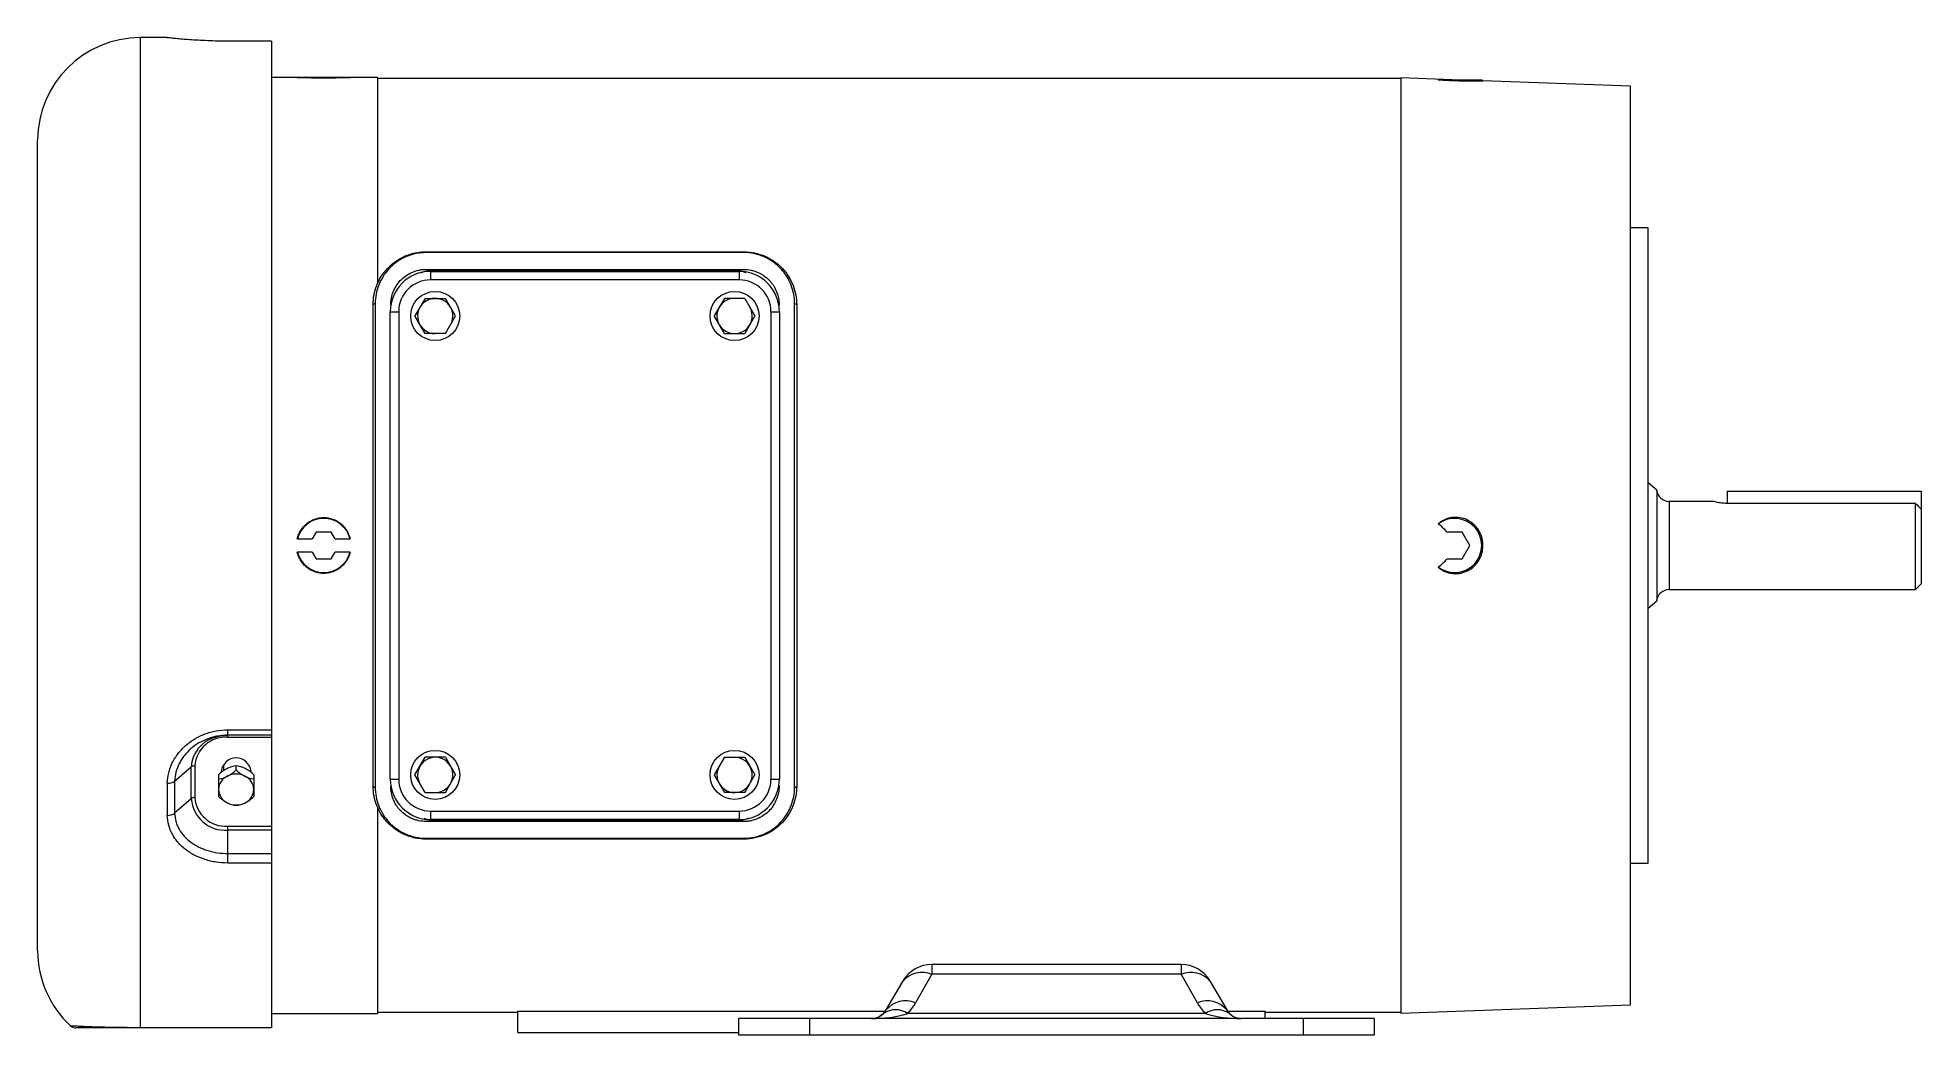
# Model space of a CAD drawing. Header units: inches. Extents: x -6 to 7.3, y -3.5 to 3.6.
import ezdxf

# ---------------------------------------------------------------- set-up
doc = ezdxf.new("R2010")
doc.units = ezdxf.units.IN
doc.header["$MEASUREMENT"] = 0

msp = doc.modelspace()

# ---------------------------------------------------------------- linework, layer by layer
at = {"color": 7, "linetype": 'Continuous', "lineweight": 15}
for p, q in [((-5.113, 3.596), (-5.305, 3.596)), ((-5.305, 3.596), (-5.305, -3.416)), ((-4.375, 3.571), (-4.685, 3.571)), ((-4.375, 3.571), (-4.685, 3.571)), ((-4.685, 3.571), (-4.685, 3.571)), ((-4.375, 3.571), (-4.375, -3.416)), ((-3.625, 3.315), (-4.375, 3.315)), ((-4.192, 3.315), (-3.818, 3.315)), ((-3.625, 3.315), (-3.625, 1.852)), ((3.625, 3.306), (-3.625, 3.306)), ((3.987, 3.298), (3.625, 3.312)), ((3.625, 3.312), (3.625, -3.312)), ((3.889, 3.298), (4.198, 3.298)), ((4.205, 3.291), (4.198, 3.298)), ((5.25, 3.252), (4.205, 3.291)), ((5.25, -3.252), (5.25, 3.252)), ((-6.031, -2.87), (-6.031, 2.87)), ((5.375, 2.249), (5.25, 2.249)), ((5.375, -2.249), (5.375, 2.249)), ((-3.28, 2.08), (-3.28, 2.074)), ((-3.28, 2.08), (-1.03, 2.08)), ((-1.03, 2.074), (-3.28, 2.074)), ((-1.03, 2.08), (-1.03, 2.074)), ((-3.28, 1.955), (-1.03, 1.955)), ((-3.248, 1.941), (-1.063, 1.941)), ((-3.248, 1.941), (-3.248, 1.881)), ((-1.063, 1.881), (-3.248, 1.881)), ((-1.095, 1.946), (-3.215, 1.946)), ((-1.095, 1.946), (-3.215, 1.946)), ((-3.215, 1.946), (-3.215, 1.941)), ((-1.095, 1.946), (-1.095, 1.941)), ((-1.063, 1.941), (-1.063, 1.881)), ((-3.287, 1.75), (-3.359, 1.625)), ((-3.287, 1.75), (-3.143, 1.75)), ((-3.071, 1.625), (-3.143, 1.75)), ((-1.167, 1.75), (-1.239, 1.625)), ((-1.023, 1.75), (-1.167, 1.75)), ((-1.023, 1.75), (-0.951, 1.625)), ((-3.655, -1.705), (-3.655, 1.705)), ((-3.64, 1.712), (-3.64, -1.712)), ((-3.534, 1.655), (-3.474, 1.655)), ((-3.534, -1.655), (-3.534, 1.655)), ((-3.53, 1.705), (-3.53, 1.7)), ((-3.474, 1.655), (-3.474, -1.655)), ((-3.287, 1.5), (-3.359, 1.625)), ((-3.143, 1.5), (-3.071, 1.625)), ((-1.167, 1.5), (-1.239, 1.625)), ((-0.951, 1.625), (-1.023, 1.5)), ((-0.836, -1.655), (-0.836, 1.655)), ((-0.836, 1.655), (-0.777, 1.655)), ((-0.78, 1.705), (-0.78, 1.7)), ((-0.777, 1.655), (-0.777, -1.655)), ((-0.67, -1.712), (-0.67, 1.712)), ((-0.655, 1.705), (-0.655, -1.705)), ((-3.143, 1.5), (-3.287, 1.5)), ((-1.167, 1.5), (-1.023, 1.5)), ((5.436, 0.391), (5.375, 0.444)), ((5.436, 0.391), (5.436, -0.391)), ((5.836, 0.312), (5.525, 0.312)), ((7.27, 0.298), (5.93, 0.298)), ((5.935, 0.385), (5.935, 0.298)), ((5.935, 0.385), (7.31, 0.385)), ((7.27, -0.312), (7.27, 0.298)), ((7.31, 0.385), (7.31, -0.272)), ((-4.192, 0.047), (-4.086, 0.047)), ((-4.059, 0.094), (-4.086, 0.047)), ((-3.951, 0.094), (-4.059, 0.094)), ((-3.924, 0.047), (-3.951, 0.094)), ((-3.924, 0.047), (-3.818, 0.047)), ((4.059, 0.094), (3.951, 0.094)), ((4.113, 0), (4.059, 0.094)), ((-4.086, -0.047), (-4.192, -0.047)), ((-4.086, -0.047), (-4.059, -0.094)), ((-4.059, -0.094), (-3.951, -0.094)), ((-3.951, -0.094), (-3.924, -0.047)), ((-3.818, -0.047), (-3.924, -0.047)), ((3.951, -0.094), (4.059, -0.094)), ((4.059, -0.094), (4.113, 0)), ((5.375, -0.444), (5.436, -0.391)), ((5.525, -0.312), (7.27, -0.312)), ((7.27, -0.312), (7.31, -0.272)), ((-4.685, -1.306), (-4.375, -1.306)), ((-4.685, -1.359), (-4.685, -1.306)), ((-4.375, -1.344), (-4.685, -1.344)), ((-4.375, -1.359), (-4.685, -1.359)), ((-5.061, -1.669), (-4.944, -1.568)), ((-4.944, -1.793), (-4.944, -1.568)), ((-4.918, -1.56), (-4.918, -1.786)), ((-4.73, -1.606), (-4.73, -1.599)), ((-4.625, -1.59), (-4.625, -1.561)), ((-4.52, -1.599), (-4.52, -1.606)), ((-3.359, -1.625), (-3.287, -1.5)), ((-3.143, -1.5), (-3.287, -1.5)), ((-3.143, -1.5), (-3.071, -1.625)), ((-1.167, -1.5), (-1.239, -1.625)), ((-1.167, -1.5), (-1.023, -1.5)), ((-1.023, -1.5), (-0.951, -1.625)), ((-4.75, -1.624), (-4.75, -1.777)), ((-4.5, -1.624), (-4.5, -1.777)), ((-3.534, -1.655), (-3.474, -1.655)), ((-3.53, -1.7), (-3.53, -1.705)), ((-3.287, -1.75), (-3.359, -1.625)), ((-3.143, -1.75), (-3.071, -1.625)), ((-1.239, -1.625), (-1.167, -1.75)), ((-1.023, -1.75), (-0.951, -1.625)), ((-0.836, -1.655), (-0.777, -1.655)), ((-0.78, -1.7), (-0.78, -1.705)), ((-5.061, -1.894), (-4.944, -1.793)), ((-3.625, -1.852), (-3.625, -3.315)), ((-3.287, -1.75), (-3.143, -1.75)), ((-1.023, -1.75), (-1.167, -1.75)), ((-4.685, -1.987), (-4.375, -1.987)), ((-4.685, -2.249), (-4.685, -1.987)), ((-1.03, -1.955), (-3.28, -1.955)), ((-3.248, -1.881), (-1.063, -1.881)), ((-3.248, -1.881), (-3.248, -1.941)), ((-1.063, -1.941), (-3.248, -1.941)), ((-3.215, -1.946), (-3.215, -1.941)), ((-3.215, -1.946), (-1.095, -1.946)), ((-3.215, -1.946), (-1.095, -1.946)), ((-1.095, -1.946), (-1.095, -1.941)), ((-1.063, -1.881), (-1.063, -1.941)), ((-4.375, -2.017), (-4.685, -2.017)), ((-3.28, -2.074), (-1.03, -2.074)), ((-3.28, -2.074), (-3.28, -2.08)), ((-1.03, -2.08), (-3.28, -2.08)), ((-1.03, -2.074), (-1.03, -2.08)), ((-4.685, -2.181), (-4.375, -2.181)), ((-4.375, -2.249), (-4.685, -2.249)), ((5.25, -2.249), (5.375, -2.249)), ((0.303, -3.037), (0.186, -3.24)), ((2.067, -2.967), (0.303, -2.967)), ((2.067, -3.037), (0.303, -3.037)), ((2.184, -3.24), (2.067, -3.037)), ((-0.021, -3.289), (0.096, -3.087)), ((2.274, -3.087), (2.391, -3.289)), ((-4.375, -3.315), (-3.625, -3.315)), ((-3.625, -3.306), (-2.629, -3.306)), ((-2.629, -3.298), (-0.027, -3.298)), ((-2.629, -3.45), (-2.629, -3.298)), ((2.241, -3.314), (0.129, -3.314)), ((2.412, -3.315), (2.391, -3.289)), ((2.397, -3.298), (2.663, -3.298)), ((2.663, -3.349), (2.663, -3.298)), ((2.663, -3.306), (3.625, -3.306)), ((3.625, -3.312), (5.25, -3.252)), ((-5.305, -3.413), (-4.375, -3.413)), ((-4.375, -3.416), (-5.305, -3.416)), ((-2.629, -3.45), (-1.065, -3.45)), ((3.435, -3.349), (-1.065, -3.349)), ((-1.065, -3.469), (-1.065, -3.349)), ((-0.565, -3.349), (-0.565, -3.469)), ((2.935, -3.469), (2.935, -3.349)), ((3.435, -3.349), (3.435, -3.469)), ((3.435, -3.469), (-1.065, -3.469))]:
    msp.add_line(p, q, dxfattribs=at)
at = {"color": 8, "linetype": 'Continuous', "lineweight": 15}
for p, q in [((5.525, 0.312), (5.525, -0.312)), ((-4.715, -1.553), (-4.715, -1.595)), ((0.303, -2.967), (0.303, -3.037)), ((2.067, -2.967), (2.067, -3.037))]:
    msp.add_line(p, q, dxfattribs=at)
at = {"color": 7, "linetype": 'Continuous', "lineweight": 15, "flags": 128}
for points in [[(-3.655, 1.705), (-3.655, 1.706), (-3.654, 1.708), (-3.652, 1.709), (-3.651, 1.71), (-3.648, 1.711), (-3.646, 1.712), (-3.643, 1.712), (-3.64, 1.712)], [(-0.67, 1.712), (-0.667, 1.712), (-0.664, 1.712), (-0.662, 1.711), (-0.659, 1.71), (-0.658, 1.709), (-0.656, 1.708), (-0.655, 1.706), (-0.655, 1.705)], [(-4.781, -1.36), (-4.735, -1.348), (-4.685, -1.344)], [(-3.655, -1.705), (-3.655, -1.706), (-3.654, -1.708), (-3.652, -1.709), (-3.651, -1.71), (-3.648, -1.711), (-3.646, -1.712), (-3.643, -1.712), (-3.64, -1.712)], [(-0.67, -1.712), (-0.667, -1.712), (-0.664, -1.712), (-0.662, -1.711), (-0.659, -1.71), (-0.658, -1.709), (-0.656, -1.708), (-0.655, -1.706), (-0.655, -1.705)]]:
    msp.add_lwpolyline(points, dxfattribs=at)
at = {"color": 7, "linetype": 'Continuous', "lineweight": 15}
for centre in [(-3.215, 1.625), (-1.095, 1.625), (-3.215, -1.625), (-1.095, -1.625)]:
    msp.add_circle(centre, 0.174, dxfattribs=at)
for centre, radius, start, end in [((-5.305, 2.87), 0.726, 90, 180), ((-3.248, 1.655), 0.286, 90, 180), ((-3.248, 1.655), 0.226, 90, 180), ((-1.063, 1.655), 0.286, 0, 90), ((-1.063, 1.655), 0.226, 0, 90), ((-3.215, 1.625), 0.125, 330, 270), ((-1.095, 1.625), 0.125, 90, 30), ((5.525, 0.402), 0.09, 187.4616, 270), ((-4.005, 0), 0.192, 14.0936, 165.9064), ((4.005, 0), 0.192, 233.0268, 126.9732), ((-4.005, 0), 0.192, 194.0936, 345.9064), ((5.525, -0.402), 0.09, 90, 172.5384), ((-4.7, -1.577), 0.219, 86.1887, 175.5981), ((-4.92, -1.602), 0.0415, 87.0645, 125.1397), ((-4.578, -1.798), 0.245, 116.5594, 134.6362), ((-4.625, -1.611), 0.106, 6.2339, 173.7661), ((-4.617, -1.709), 0.148, 93.1495, 118.5732), ((-4.797, -1.415), 0.245, 296.5594, 314.6362), ((-4.633, -1.709), 0.148, 61.4268, 86.8505), ((-4.453, -1.415), 0.245, 225.3638, 243.4406), ((-4.672, -1.798), 0.245, 45.3638, 63.4406), ((-3.215, -1.625), 0.125, 270, 210), ((-1.095, -1.625), 0.125, 150, 90), ((-0.365, -1.797), 4.749, 178.6185, 181.3815), ((-5.106, -1.597), 0.0857, 265.9042, 302.332), ((-0.47, -1.782), 4.592, 178.5951, 181.4049), ((-4.643, -1.731), 0.107, 114.4479, 178.172), ((-4.758, -1.505), 0.148, 273.1495, 298.5732), ((-4.643, -1.725), 0.107, 181.828, 245.5521), ((-4.625, -1.761), 0.142, 63.7983, 116.2017), ((-4.607, -1.731), 0.107, 1.828, 65.5521), ((-4.492, -1.505), 0.148, 241.4268, 266.8505), ((-4.607, -1.725), 0.107, 294.4479, 358.172), ((-3.248, -1.655), 0.286, 180, 270), ((-3.248, -1.655), 0.226, 180, 270), ((-1.063, -1.655), 0.226, 270, 0), ((-1.063, -1.655), 0.286, 270, 0), ((-4.92, -1.827), 0.0415, 87.0645, 125.1397), ((-4.701, -1.774), 0.243, 184.4019, 273.8113), ((-4.7, -1.769), 0.219, 184.4019, 273.8113), ((-4.578, -1.603), 0.245, 225.3638, 243.4406), ((-4.625, -1.695), 0.142, 243.7983, 296.2017), ((-4.617, -1.692), 0.148, 241.4268, 266.8505), ((-4.633, -1.692), 0.148, 273.1495, 298.5732), ((-4.672, -1.603), 0.245, 296.5594, 314.6362), ((-5.11, -1.831), 0.0807, 268.2122, 307.8013), ((-5.305, -2.87), 0.726, 180, 226.9388), ((0.303, -3.207), 0.24, 90, 150), ((0.232, -3.199), 0.176, 66.211, 140.688), ((2.067, -3.207), 0.24, 30, 90), ((2.138, -3.199), 0.176, 39.312, 113.789), ((-0.125, -3.229), 0.12, 270, 330), ((-0.111, -2.512), 0.838, 269.0554, 286.6843), ((0.045, -3.436), 0.148, 55.1431, 124.8569), ((0.115, -3.401), 0.176, 66.211, 140.688), ((-0.125, -3.06), 0.36, 315, 330), ((2.255, -3.401), 0.176, 39.312, 113.789), ((2.495, -3.06), 0.36, 210, 225), ((2.325, -3.436), 0.148, 55.1431, 124.8569), ((2.481, -2.512), 0.838, 253.3157, 270.9446), ((2.495, -3.229), 0.12, 210, 270), ((-5.76, -3.356), 0.06, 227.9225, 270)]:
    msp.add_arc(centre, radius, start, end, dxfattribs=at)
at = {"color": 8, "linetype": 'Continuous', "lineweight": 15}
msp.add_arc((-4.712, -1.582), 0.232, 107.2553, 176.6434, dxfattribs=at)
at = {"color": 7, "linetype": 'Continuous', "lineweight": 15}
for points, knots in [([(-4.685, 3.571), (-4.709, 3.571), (-4.758, 3.571), (-4.828, 3.574), (-4.895, 3.577), (-4.956, 3.581), (-5.009, 3.585), (-5.052, 3.589), (-5.086, 3.593), (-5.106, 3.595), (-5.115, 3.596), (-5.113, 3.596), (-5.113, 3.596)], [0, 0, 0, 0, 0.107478, 0.218066, 0.325544, 0.436151, 0.543373, 0.65378, 0.759619, 0.868652, 0.972377, 1, 1, 1, 1]), ([(-3.818, 3.315), (-3.821, 3.315), (-3.824, 3.314), (-3.832, 3.314), (-3.837, 3.314), (-3.849, 3.313), (-3.855, 3.313), (-3.869, 3.312), (-3.877, 3.312), (-3.894, 3.311), (-3.903, 3.311), (-3.921, 3.31), (-3.931, 3.31), (-3.952, 3.31), (-3.962, 3.309), (-3.983, 3.309), (-3.994, 3.309), (-4.016, 3.309), (-4.027, 3.309), (-4.048, 3.309), (-4.058, 3.31), (-4.079, 3.31), (-4.089, 3.31), (-4.107, 3.311), (-4.116, 3.311), (-4.133, 3.312), (-4.141, 3.312), (-4.155, 3.313), (-4.161, 3.313), (-4.173, 3.314), (-4.178, 3.314), (-4.186, 3.314), (-4.189, 3.315), (-4.192, 3.315)], [0, 0, 0, 0, 0.0625, 0.0625, 0.125, 0.125, 0.1875, 0.1875, 0.25, 0.25, 0.3125, 0.3125, 0.375, 0.375, 0.4375, 0.4375, 0.5, 0.5, 0.5625, 0.5625, 0.625, 0.625, 0.6875, 0.6875, 0.75, 0.75, 0.8125, 0.8125, 0.875, 0.875, 0.9375, 0.9375, 1, 1, 1, 1]), ([(3.889, 3.298), (3.905, 3.297), (3.938, 3.295), (4, 3.292), (4.064, 3.29), (4.123, 3.289), (4.169, 3.29), (4.2, 3.29), (4.203, 3.29), (4.205, 3.29)], [0, 0, 0, 0, 0.129116, 0.276812, 0.421077, 0.564014, 0.708899, 0.85801, 1, 1, 1, 1]), ([(-3.655, 1.705), (-3.655, 1.729), (-3.653, 1.752), (-3.644, 1.798), (-3.638, 1.82), (-3.625, 1.852), (-3.62, 1.863), (-3.609, 1.884), (-3.604, 1.895), (-3.585, 1.925), (-3.57, 1.943), (-3.537, 1.979), (-3.519, 1.995), (-3.478, 2.024), (-3.457, 2.037), (-3.409, 2.058), (-3.385, 2.066), (-3.346, 2.074), (-3.333, 2.076), (-3.307, 2.079), (-3.293, 2.08), (-3.28, 2.08)], [0, 0, 0, 0, 0.125, 0.125, 0.25, 0.25, 0.3125, 0.3125, 0.375, 0.375, 0.5, 0.5, 0.625, 0.625, 0.75, 0.75, 0.875, 0.875, 0.9375, 0.9375, 1, 1, 1, 1]), ([(-3.28, 2.074), (-3.293, 2.074), (-3.306, 2.073), (-3.332, 2.07), (-3.344, 2.068), (-3.369, 2.063), (-3.381, 2.059), (-3.405, 2.051), (-3.416, 2.047), (-3.451, 2.031), (-3.471, 2.019), (-3.51, 1.991), (-3.528, 1.975), (-3.559, 1.941), (-3.573, 1.923), (-3.591, 1.894), (-3.597, 1.884), (-3.607, 1.864), (-3.611, 1.854), (-3.624, 1.822), (-3.63, 1.801), (-3.638, 1.757), (-3.64, 1.735), (-3.64, 1.712)], [0, 0, 0, 0, 0.0625, 0.0625, 0.125, 0.125, 0.1875, 0.1875, 0.25, 0.25, 0.375, 0.375, 0.5, 0.5, 0.625, 0.625, 0.6875, 0.6875, 0.75, 0.75, 0.875, 0.875, 1, 1, 1, 1]), ([(-1.03, 2.08), (-1.003, 2.08), (-0.977, 2.077), (-0.939, 2.069), (-0.926, 2.065), (-0.901, 2.057), (-0.889, 2.053), (-0.866, 2.042), (-0.854, 2.037), (-0.833, 2.024), (-0.822, 2.017), (-0.791, 1.995), (-0.773, 1.979), (-0.748, 1.953), (-0.74, 1.944), (-0.726, 1.925), (-0.719, 1.915), (-0.7, 1.885), (-0.69, 1.864), (-0.672, 1.82), (-0.666, 1.798), (-0.657, 1.752), (-0.655, 1.729), (-0.655, 1.705)], [0, 0, 0, 0, 0.125, 0.125, 0.1875, 0.1875, 0.25, 0.25, 0.3125, 0.3125, 0.375, 0.375, 0.5, 0.5, 0.5625, 0.5625, 0.625, 0.625, 0.75, 0.75, 0.875, 0.875, 1, 1, 1, 1]), ([(-0.67, 1.712), (-0.67, 1.735), (-0.672, 1.757), (-0.68, 1.801), (-0.686, 1.822), (-0.703, 1.865), (-0.713, 1.885), (-0.731, 1.914), (-0.737, 1.923), (-0.751, 1.941), (-0.759, 1.95), (-0.783, 1.976), (-0.8, 1.991), (-0.829, 2.012), (-0.839, 2.019), (-0.86, 2.031), (-0.871, 2.037), (-0.894, 2.047), (-0.905, 2.051), (-0.929, 2.059), (-0.942, 2.063), (-0.979, 2.071), (-1.004, 2.074), (-1.03, 2.074)], [0, 0, 0, 0, 0.125, 0.125, 0.25, 0.25, 0.375, 0.375, 0.4375, 0.4375, 0.5, 0.5, 0.625, 0.625, 0.6875, 0.6875, 0.75, 0.75, 0.8125, 0.8125, 0.875, 0.875, 1, 1, 1, 1]), ([(-3.53, 1.705), (-3.53, 1.736), (-3.524, 1.767), (-3.507, 1.81), (-3.5, 1.824), (-3.483, 1.851), (-3.474, 1.864), (-3.452, 1.887), (-3.439, 1.898), (-3.412, 1.918), (-3.398, 1.926), (-3.366, 1.94), (-3.35, 1.946), (-3.324, 1.951), (-3.316, 1.953), (-3.298, 1.955), (-3.289, 1.955), (-3.28, 1.955)], [0, 0, 0, 0, 0.25, 0.25, 0.375, 0.375, 0.5, 0.5, 0.625, 0.625, 0.75, 0.75, 0.875, 0.875, 0.9375, 0.9375, 1, 1, 1, 1]), ([(-3.215, 1.946), (-3.247, 1.945), (-3.283, 1.945), (-3.314, 1.93), (-3.317, 1.928)], [0, 0, 0, 0, 0.895452, 1, 1, 1, 1]), ([(-1.014, 1.931), (-1.03, 1.937), (-1.057, 1.946), (-1.085, 1.946), (-1.095, 1.946)], [0, 0, 0, 0, 0.628108, 1, 1, 1, 1]), ([(-1.03, 1.955), (-1.012, 1.955), (-0.995, 1.953), (-0.969, 1.948), (-0.961, 1.945), (-0.944, 1.94), (-0.936, 1.937), (-0.92, 1.93), (-0.913, 1.926), (-0.898, 1.918), (-0.891, 1.913), (-0.871, 1.898), (-0.859, 1.888), (-0.842, 1.87), (-0.837, 1.864), (-0.827, 1.851), (-0.822, 1.845), (-0.81, 1.825), (-0.803, 1.811), (-0.791, 1.781), (-0.787, 1.766), (-0.781, 1.736), (-0.78, 1.721), (-0.78, 1.705)], [0, 0, 0, 0, 0.125, 0.125, 0.1875, 0.1875, 0.25, 0.25, 0.3125, 0.3125, 0.375, 0.375, 0.5, 0.5, 0.5625, 0.5625, 0.625, 0.625, 0.75, 0.75, 0.875, 0.875, 1, 1, 1, 1]), ([(5.93, 0.298), (5.924, 0.298), (5.918, 0.298), (5.906, 0.299), (5.9, 0.299), (5.889, 0.301), (5.883, 0.302), (5.873, 0.303), (5.868, 0.304), (5.855, 0.307), (5.848, 0.309), (5.841, 0.311), (5.84, 0.311), (5.837, 0.312), (5.836, 0.312), (5.836, 0.312)], [0, 0, 0, 0, 0.125, 0.125, 0.25, 0.25, 0.375, 0.375, 0.5, 0.5, 0.75, 0.75, 0.875, 0.875, 1, 1, 1, 1]), ([(-4.192, 0.047), (-4.189, 0.057), (-4.186, 0.068), (-4.178, 0.088), (-4.173, 0.097), (-4.156, 0.125), (-4.142, 0.141), (-4.108, 0.169), (-4.089, 0.179), (-4.048, 0.194), (-4.027, 0.198), (-3.983, 0.198), (-3.962, 0.194), (-3.921, 0.18), (-3.902, 0.169), (-3.877, 0.148), (-3.869, 0.141), (-3.855, 0.124), (-3.849, 0.116), (-3.832, 0.088), (-3.823, 0.068), (-3.818, 0.047)], [0, 0, 0, 0, 0.0625, 0.0625, 0.125, 0.125, 0.25, 0.25, 0.375, 0.375, 0.5, 0.5, 0.625, 0.625, 0.75, 0.75, 0.8125, 0.8125, 0.875, 0.875, 1, 1, 1, 1]), ([(3.889, -0.154), (3.903, -0.166), (3.919, -0.176), (3.953, -0.191), (3.971, -0.196), (3.998, -0.199), (4.007, -0.199), (4.026, -0.199), (4.035, -0.198), (4.053, -0.195), (4.062, -0.193), (4.08, -0.187), (4.088, -0.184), (4.113, -0.171), (4.128, -0.161), (4.148, -0.142), (4.155, -0.135), (4.166, -0.121), (4.172, -0.113), (4.181, -0.097), (4.185, -0.089), (4.193, -0.072), (4.196, -0.063), (4.203, -0.037), (4.205, -0.019), (4.205, 0.009), (4.205, 0.019), (4.202, 0.037), (4.201, 0.046), (4.196, 0.063), (4.193, 0.072), (4.185, 0.089), (4.181, 0.097), (4.172, 0.113), (4.166, 0.121), (4.155, 0.135), (4.148, 0.142), (4.135, 0.154), (4.128, 0.16), (4.113, 0.171), (4.105, 0.175), (4.08, 0.188), (4.062, 0.193), (4.026, 0.2), (4.007, 0.2), (3.98, 0.197), (3.971, 0.195), (3.953, 0.19), (3.944, 0.187), (3.928, 0.179), (3.919, 0.175), (3.904, 0.165), (3.896, 0.16), (3.889, 0.154)], [0, 0, 0, 0, 0.0625, 0.0625, 0.125, 0.125, 0.15625, 0.15625, 0.1875, 0.1875, 0.21875, 0.21875, 0.25, 0.25, 0.3125, 0.3125, 0.34375, 0.34375, 0.375, 0.375, 0.40625, 0.40625, 0.4375, 0.4375, 0.5, 0.5, 0.53125, 0.53125, 0.5625, 0.5625, 0.59375, 0.59375, 0.625, 0.625, 0.65625, 0.65625, 0.6875, 0.6875, 0.71875, 0.71875, 0.75, 0.75, 0.8125, 0.8125, 0.875, 0.875, 0.90625, 0.90625, 0.9375, 0.9375, 0.96875, 0.96875, 1, 1, 1, 1]), ([(3.951, 0.094), (3.942, 0.105), (3.932, 0.116), (3.911, 0.136), (3.9, 0.145), (3.889, 0.154)], [0, 0, 0, 0, 0.5, 0.5, 1, 1, 1, 1]), ([(-3.818, -0.047), (-3.821, -0.057), (-3.824, -0.068), (-3.832, -0.088), (-3.837, -0.097), (-3.849, -0.116), (-3.855, -0.124), (-3.869, -0.141), (-3.877, -0.148), (-3.894, -0.162), (-3.903, -0.168), (-3.921, -0.179), (-3.931, -0.183), (-3.951, -0.191), (-3.962, -0.193), (-3.983, -0.197), (-3.994, -0.198), (-4.016, -0.198), (-4.026, -0.197), (-4.048, -0.193), (-4.058, -0.191), (-4.078, -0.183), (-4.088, -0.179), (-4.107, -0.168), (-4.116, -0.162), (-4.133, -0.148), (-4.141, -0.141), (-4.155, -0.124), (-4.161, -0.116), (-4.173, -0.097), (-4.178, -0.088), (-4.186, -0.068), (-4.189, -0.057), (-4.192, -0.047)], [0, 0, 0, 0, 0.0625, 0.0625, 0.125, 0.125, 0.1875, 0.1875, 0.25, 0.25, 0.3125, 0.3125, 0.375, 0.375, 0.4375, 0.4375, 0.5, 0.5, 0.5625, 0.5625, 0.625, 0.625, 0.6875, 0.6875, 0.75, 0.75, 0.8125, 0.8125, 0.875, 0.875, 0.9375, 0.9375, 1, 1, 1, 1]), ([(3.889, -0.154), (3.901, -0.145), (3.912, -0.136), (3.932, -0.116), (3.942, -0.105), (3.951, -0.094)], [0, 0, 0, 0, 0.5, 0.5, 1, 1, 1, 1]), ([(-5.113, -1.682), (-5.112, -1.658), (-5.109, -1.634), (-5.1, -1.598), (-5.096, -1.586), (-5.088, -1.562), (-5.083, -1.551), (-5.066, -1.517), (-5.052, -1.495), (-5.029, -1.464), (-5.02, -1.454), (-5.002, -1.435), (-4.993, -1.426), (-4.964, -1.4), (-4.942, -1.384), (-4.907, -1.363), (-4.895, -1.357), (-4.871, -1.345), (-4.846, -1.334), (-4.821, -1.326), (-4.794, -1.319), (-4.781, -1.316), (-4.74, -1.308), (-4.713, -1.306), (-4.685, -1.306)], [0, 0, 0, 0, 0.125, 0.125, 0.1875, 0.1875, 0.25, 0.25, 0.375, 0.375, 0.4375, 0.4375, 0.5, 0.5, 0.625, 0.625, 0.6875, 0.6875, 0.75, 0.8125, 0.8125, 0.875, 0.875, 1, 1, 1, 1]), ([(-4.685, -1.344), (-4.709, -1.344), (-4.733, -1.346), (-4.768, -1.352), (-4.779, -1.355), (-4.802, -1.361), (-4.814, -1.365), (-4.847, -1.377), (-4.868, -1.387), (-4.909, -1.41), (-4.928, -1.424), (-4.963, -1.454), (-4.978, -1.471), (-4.999, -1.497), (-5.006, -1.506), (-5.018, -1.525), (-5.023, -1.535), (-5.038, -1.564), (-5.046, -1.585), (-5.057, -1.627), (-5.06, -1.648), (-5.061, -1.669)], [0, 0, 0, 0, 0.125, 0.125, 0.1875, 0.1875, 0.25, 0.25, 0.375, 0.375, 0.5, 0.5, 0.625, 0.625, 0.6875, 0.6875, 0.75, 0.75, 0.875, 0.875, 1, 1, 1, 1]), ([(-3.28, -2.08), (-3.307, -2.08), (-3.333, -2.077), (-3.371, -2.069), (-3.384, -2.065), (-3.409, -2.057), (-3.421, -2.053), (-3.444, -2.042), (-3.456, -2.037), (-3.477, -2.024), (-3.488, -2.017), (-3.519, -1.995), (-3.537, -1.979), (-3.562, -1.953), (-3.57, -1.944), (-3.584, -1.925), (-3.591, -1.915), (-3.61, -1.885), (-3.62, -1.864), (-3.638, -1.82), (-3.644, -1.798), (-3.653, -1.752), (-3.655, -1.729), (-3.655, -1.705)], [0, 0, 0, 0, 0.125, 0.125, 0.1875, 0.1875, 0.25, 0.25, 0.3125, 0.3125, 0.375, 0.375, 0.5, 0.5, 0.5625, 0.5625, 0.625, 0.625, 0.75, 0.75, 0.875, 0.875, 1, 1, 1, 1]), ([(-3.64, -1.712), (-3.64, -1.735), (-3.638, -1.757), (-3.63, -1.801), (-3.624, -1.822), (-3.607, -1.865), (-3.597, -1.885), (-3.579, -1.914), (-3.573, -1.923), (-3.559, -1.941), (-3.551, -1.95), (-3.527, -1.976), (-3.51, -1.991), (-3.481, -2.012), (-3.471, -2.019), (-3.45, -2.031), (-3.439, -2.037), (-3.416, -2.047), (-3.405, -2.051), (-3.381, -2.059), (-3.368, -2.063), (-3.331, -2.071), (-3.306, -2.074), (-3.28, -2.074)], [0, 0, 0, 0, 0.125, 0.125, 0.25, 0.25, 0.375, 0.375, 0.4375, 0.4375, 0.5, 0.5, 0.625, 0.625, 0.6875, 0.6875, 0.75, 0.75, 0.8125, 0.8125, 0.875, 0.875, 1, 1, 1, 1]), ([(-3.28, -1.955), (-3.298, -1.955), (-3.315, -1.953), (-3.341, -1.948), (-3.349, -1.945), (-3.366, -1.94), (-3.374, -1.937), (-3.39, -1.93), (-3.397, -1.926), (-3.412, -1.918), (-3.419, -1.913), (-3.439, -1.898), (-3.451, -1.888), (-3.468, -1.87), (-3.473, -1.864), (-3.483, -1.851), (-3.488, -1.845), (-3.5, -1.825), (-3.507, -1.811), (-3.519, -1.781), (-3.523, -1.766), (-3.529, -1.736), (-3.53, -1.721), (-3.53, -1.705)], [0, 0, 0, 0, 0.125, 0.125, 0.1875, 0.1875, 0.25, 0.25, 0.3125, 0.3125, 0.375, 0.375, 0.5, 0.5, 0.5625, 0.5625, 0.625, 0.625, 0.75, 0.75, 0.875, 0.875, 1, 1, 1, 1]), ([(-0.78, -1.705), (-0.78, -1.736), (-0.786, -1.767), (-0.803, -1.81), (-0.81, -1.824), (-0.827, -1.851), (-0.836, -1.864), (-0.858, -1.887), (-0.871, -1.898), (-0.898, -1.918), (-0.912, -1.926), (-0.944, -1.94), (-0.96, -1.946), (-0.986, -1.951), (-0.994, -1.953), (-1.012, -1.955), (-1.021, -1.955), (-1.03, -1.955)], [0, 0, 0, 0, 0.25, 0.25, 0.375, 0.375, 0.5, 0.5, 0.625, 0.625, 0.75, 0.75, 0.875, 0.875, 0.9375, 0.9375, 1, 1, 1, 1]), ([(-0.655, -1.705), (-0.655, -1.729), (-0.657, -1.752), (-0.666, -1.798), (-0.672, -1.82), (-0.685, -1.852), (-0.69, -1.863), (-0.701, -1.884), (-0.706, -1.895), (-0.725, -1.925), (-0.74, -1.943), (-0.773, -1.979), (-0.791, -1.995), (-0.832, -2.024), (-0.853, -2.037), (-0.901, -2.058), (-0.925, -2.066), (-0.964, -2.074), (-0.977, -2.076), (-1.003, -2.079), (-1.017, -2.08), (-1.03, -2.08)], [0, 0, 0, 0, 0.125, 0.125, 0.25, 0.25, 0.3125, 0.3125, 0.375, 0.375, 0.5, 0.5, 0.625, 0.625, 0.75, 0.75, 0.875, 0.875, 0.9375, 0.9375, 1, 1, 1, 1]), ([(-1.03, -2.074), (-1.017, -2.074), (-1.004, -2.073), (-0.978, -2.07), (-0.966, -2.068), (-0.941, -2.063), (-0.929, -2.059), (-0.905, -2.051), (-0.894, -2.047), (-0.859, -2.031), (-0.839, -2.019), (-0.8, -1.991), (-0.782, -1.975), (-0.751, -1.941), (-0.737, -1.923), (-0.719, -1.894), (-0.713, -1.884), (-0.703, -1.864), (-0.699, -1.854), (-0.686, -1.822), (-0.68, -1.801), (-0.672, -1.757), (-0.67, -1.735), (-0.67, -1.712)], [0, 0, 0, 0, 0.0625, 0.0625, 0.125, 0.125, 0.1875, 0.1875, 0.25, 0.25, 0.375, 0.375, 0.5, 0.5, 0.625, 0.625, 0.6875, 0.6875, 0.75, 0.75, 0.875, 0.875, 1, 1, 1, 1]), ([(-4.685, -2.249), (-4.713, -2.249), (-4.74, -2.247), (-4.78, -2.241), (-4.793, -2.238), (-4.82, -2.232), (-4.833, -2.228), (-4.871, -2.216), (-4.895, -2.206), (-4.941, -2.183), (-4.963, -2.169), (-5.003, -2.138), (-5.021, -2.122), (-5.044, -2.094), (-5.052, -2.085), (-5.065, -2.065), (-5.071, -2.055), (-5.088, -2.024), (-5.097, -2.003), (-5.109, -1.958), (-5.112, -1.935), (-5.113, -1.911)], [0, 0, 0, 0, 0.125, 0.125, 0.1875, 0.1875, 0.25, 0.25, 0.375, 0.375, 0.5, 0.5, 0.625, 0.625, 0.6875, 0.6875, 0.75, 0.75, 0.875, 0.875, 1, 1, 1, 1]), ([(-5.061, -1.894), (-5.06, -1.915), (-5.057, -1.934), (-5.049, -1.963), (-5.046, -1.973), (-5.038, -1.991), (-5.034, -2), (-5.019, -2.027), (-5.007, -2.043), (-4.979, -2.074), (-4.963, -2.089), (-4.928, -2.115), (-4.909, -2.126), (-4.879, -2.141), (-4.868, -2.145), (-4.847, -2.154), (-4.836, -2.158), (-4.803, -2.168), (-4.78, -2.173), (-4.733, -2.18), (-4.709, -2.181), (-4.685, -2.181)], [0, 0, 0, 0, 0.125, 0.125, 0.1875, 0.1875, 0.25, 0.25, 0.375, 0.375, 0.5, 0.5, 0.625, 0.625, 0.6875, 0.6875, 0.75, 0.75, 0.875, 0.875, 1, 1, 1, 1]), ([(-3.296, -1.931), (-3.28, -1.937), (-3.253, -1.946), (-3.225, -1.946), (-3.215, -1.946)], [0, 0, 0, 0, 0.628108, 1, 1, 1, 1]), ([(-1.095, -1.946), (-1.063, -1.945), (-1.027, -1.945), (-0.996, -1.93), (-0.993, -1.928)], [0, 0, 0, 0, 0.895452, 1, 1, 1, 1]), ([(-0.038, -3.311), (-0.043, -3.316), (-0.055, -3.328), (-0.063, -3.332), (-0.068, -3.335)], [0, 0, 0, 0, 0.444494, 1, 1, 1, 1]), ([(-5.305, -3.416), (-5.331, -3.416), (-5.384, -3.416), (-5.449, -3.416), (-5.502, -3.416), (-5.557, -3.416), (-5.611, -3.416), (-5.666, -3.416), (-5.711, -3.416), (-5.741, -3.416), (-5.758, -3.416), (-5.758, -3.416), (-5.758, -3.416)], [0, 0, 0, 0, 0.060668, 0.120971, 0.173456, 0.226062, 0.324109, 0.422423, 0.57098, 0.720095, 0.869076, 1, 1, 1, 1])]:
    msp.add_open_spline(points, degree=3, knots=knots, dxfattribs=at)
msp.add_open_spline([(7.27, 0.298), (7.284, 0.284), (7.297, 0.27), (7.31, 0.256)], degree=3, dxfattribs=at)
at = {"color": 8, "linetype": 'Continuous', "lineweight": 15}
msp.add_open_spline([(-5.8, -3.4), (-5.8, -3.4), (-5.801, -3.4), (-5.788, -3.401), (-5.763, -3.402), (-5.72, -3.404), (-5.665, -3.407), (-5.601, -3.409), (-5.54, -3.41), (-5.474, -3.412), (-5.41, -3.412), (-5.358, -3.413), (-5.322, -3.413), (-5.305, -3.413)], degree=3, knots=[0, 0, 0, 0, 0.083865, 0.22014, 0.359371, 0.498501, 0.646697, 0.720703, 0.795984, 0.878477, 0.919568, 0.962113, 1, 1, 1, 1], dxfattribs=at)

doc.saveas('drawing.dxf')
